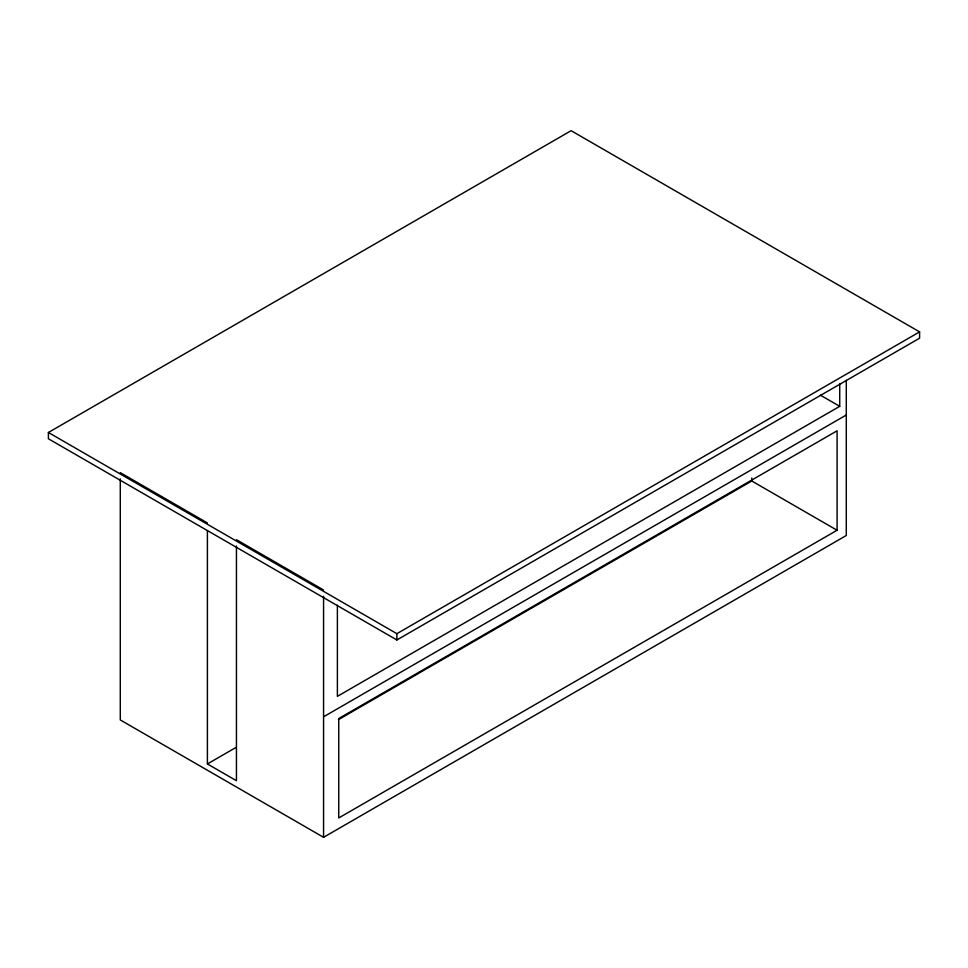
<?xml version="1.0" encoding="UTF-8"?>
<svg xmlns="http://www.w3.org/2000/svg" width="968" height="968" viewBox="0 0 968 968"><rect width="100%" height="100%" fill="white"/><g stroke="black" fill="none" stroke-linecap="round" stroke-linejoin="round"><path stroke-width="1.45" d="M48.4 432.49L571.12 130.692L919.6 331.891L919.6 338.183L396.88 639.969L48.4 438.77L48.4 432.49L396.88 633.677L919.6 331.891M207.406 530.73L207.406 763.946L236.156 747.356M839.728 383.921L839.728 406.33L337.384 696.355L337.384 605.194M323.566 716.792L846.286 415.006M338.461 719.623L751.785 480.999L837.09 530.246L837.09 430.808L338.752 718.534L338.752 817.96L837.09 530.246M120.286 478.918L120.286 719.938L323.566 837.308L846.286 535.51L846.286 380.364M820.344 395.138L839.728 406.33M120.286 472.638L207.406 522.938M236.446 539.696L323.566 589.996M207.406 763.946L236.446 780.716L236.446 545.988M751.785 477.986L751.785 480.999M396.88 633.677L396.88 639.969M323.566 596.288L323.566 837.308"/></g></svg>
